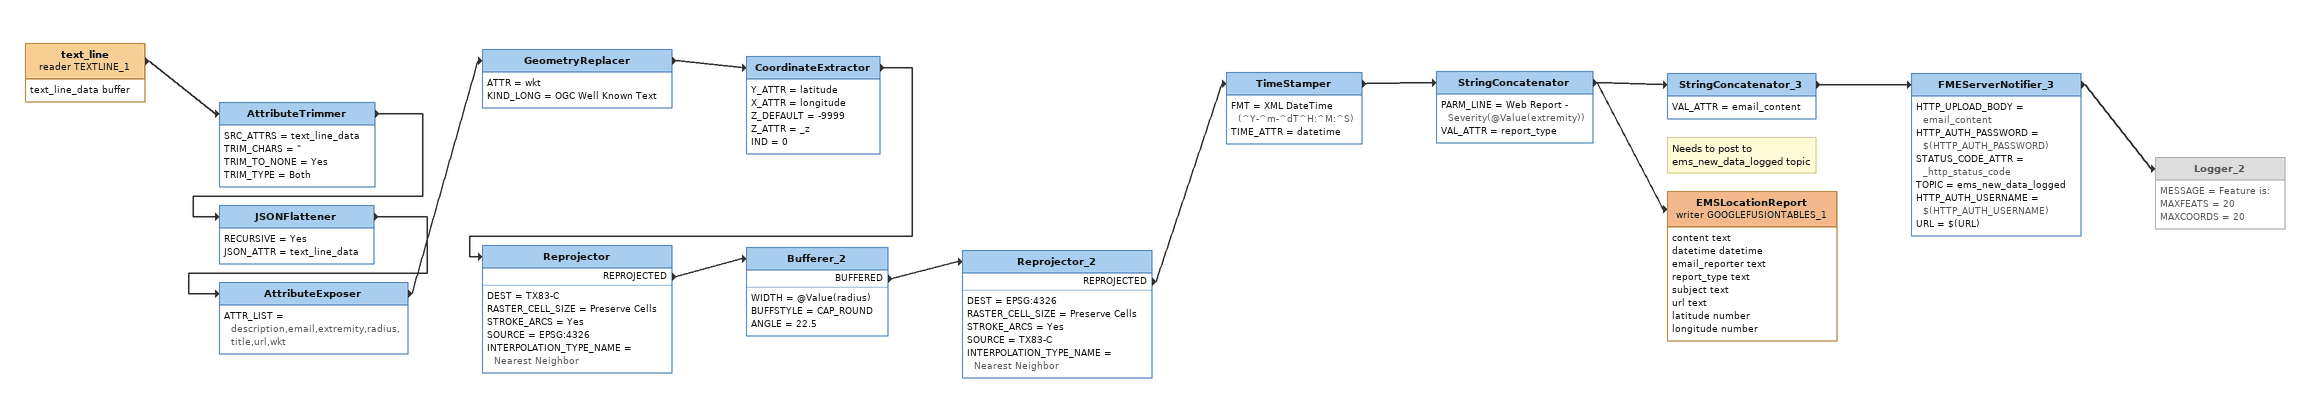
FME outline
text_line (reader TEXTLINE_1)
    attributes: text_line_data buffer
    -> AttributeTrimmer
AttributeTrimmer
    SRC_ATTRS = text_line_data
    TRIM_CHARS = "
    TRIM_TO_NONE = Yes
    TRIM_TYPE = Both
    -> JSONFlattener
JSONFlattener
    RECURSIVE = Yes
    JSON_ATTR = text_line_data
    -> AttributeExposer
AttributeExposer
    ATTR_LIST = description,email,extremity,radius,title,url,wkt
    -> GeometryReplacer
GeometryReplacer
    ATTR = wkt
    KIND_LONG = OGC Well Known Text
    -> CoordinateExtractor
CoordinateExtractor
    Y_ATTR = latitude
    X_ATTR = longitude
    Z_DEFAULT = -9999
    Z_ATTR = _z
    IND = 0
    -> Reprojector
Reprojector
    DEST = TX83-C
    RASTER_CELL_SIZE = Preserve Cells
    STROKE_ARCS = Yes
    SOURCE = EPSG:4326
    INTERPOLATION_TYPE_NAME = Nearest Neighbor
    REPROJECTED -> Bufferer_2
Bufferer_2
    WIDTH = @Value(radius)
    BUFFSTYLE = CAP_ROUND
    ANGLE = 22.5
    BUFFERED -> Reprojector_2
Reprojector_2
    DEST = EPSG:4326
    RASTER_CELL_SIZE = Preserve Cells
    STROKE_ARCS = Yes
    SOURCE = TX83-C
    INTERPOLATION_TYPE_NAME = Nearest Neighbor
    REPROJECTED -> TimeStamper
TimeStamper
    FMT = XML DateTime (^Y-^m-^dT^H:^M:^S)
    TIME_ATTR = datetime
    -> StringConcatenator
StringConcatenator
    PARM_LINE = Web Report - Severity(@Value(extremity))
    VAL_ATTR = report_type
    -> StringConcatenator_3
    -> EMSLocationReport (writer GOOGLEFUSIONTABLES_1)
StringConcatenator_3
    VAL_ATTR = email_content
    -> FMEServerNotifier_3
Note: Needs to post to ems_new_data_logged topic
FMEServerNotifier_3
    HTTP_UPLOAD_BODY = email_content
    HTTP_AUTH_PASSWORD = $(HTTP_AUTH_PASSWORD)
    STATUS_CODE_ATTR = _http_status_code
    TOPIC = ems_new_data_logged
    HTTP_AUTH_USERNAME = $(HTTP_AUTH_USERNAME)
    URL = $(URL)
    -> Logger_2
Logger_2 [off]
    MESSAGE = Feature is:
    MAXFEATS = 20
    MAXCOORDS = 20
EMSLocationReport (writer GOOGLEFUSIONTABLES_1)
    attributes: content text, datetime datetime, email_reporter text, report_type text, subject text, url text, latitude number, longitude number
